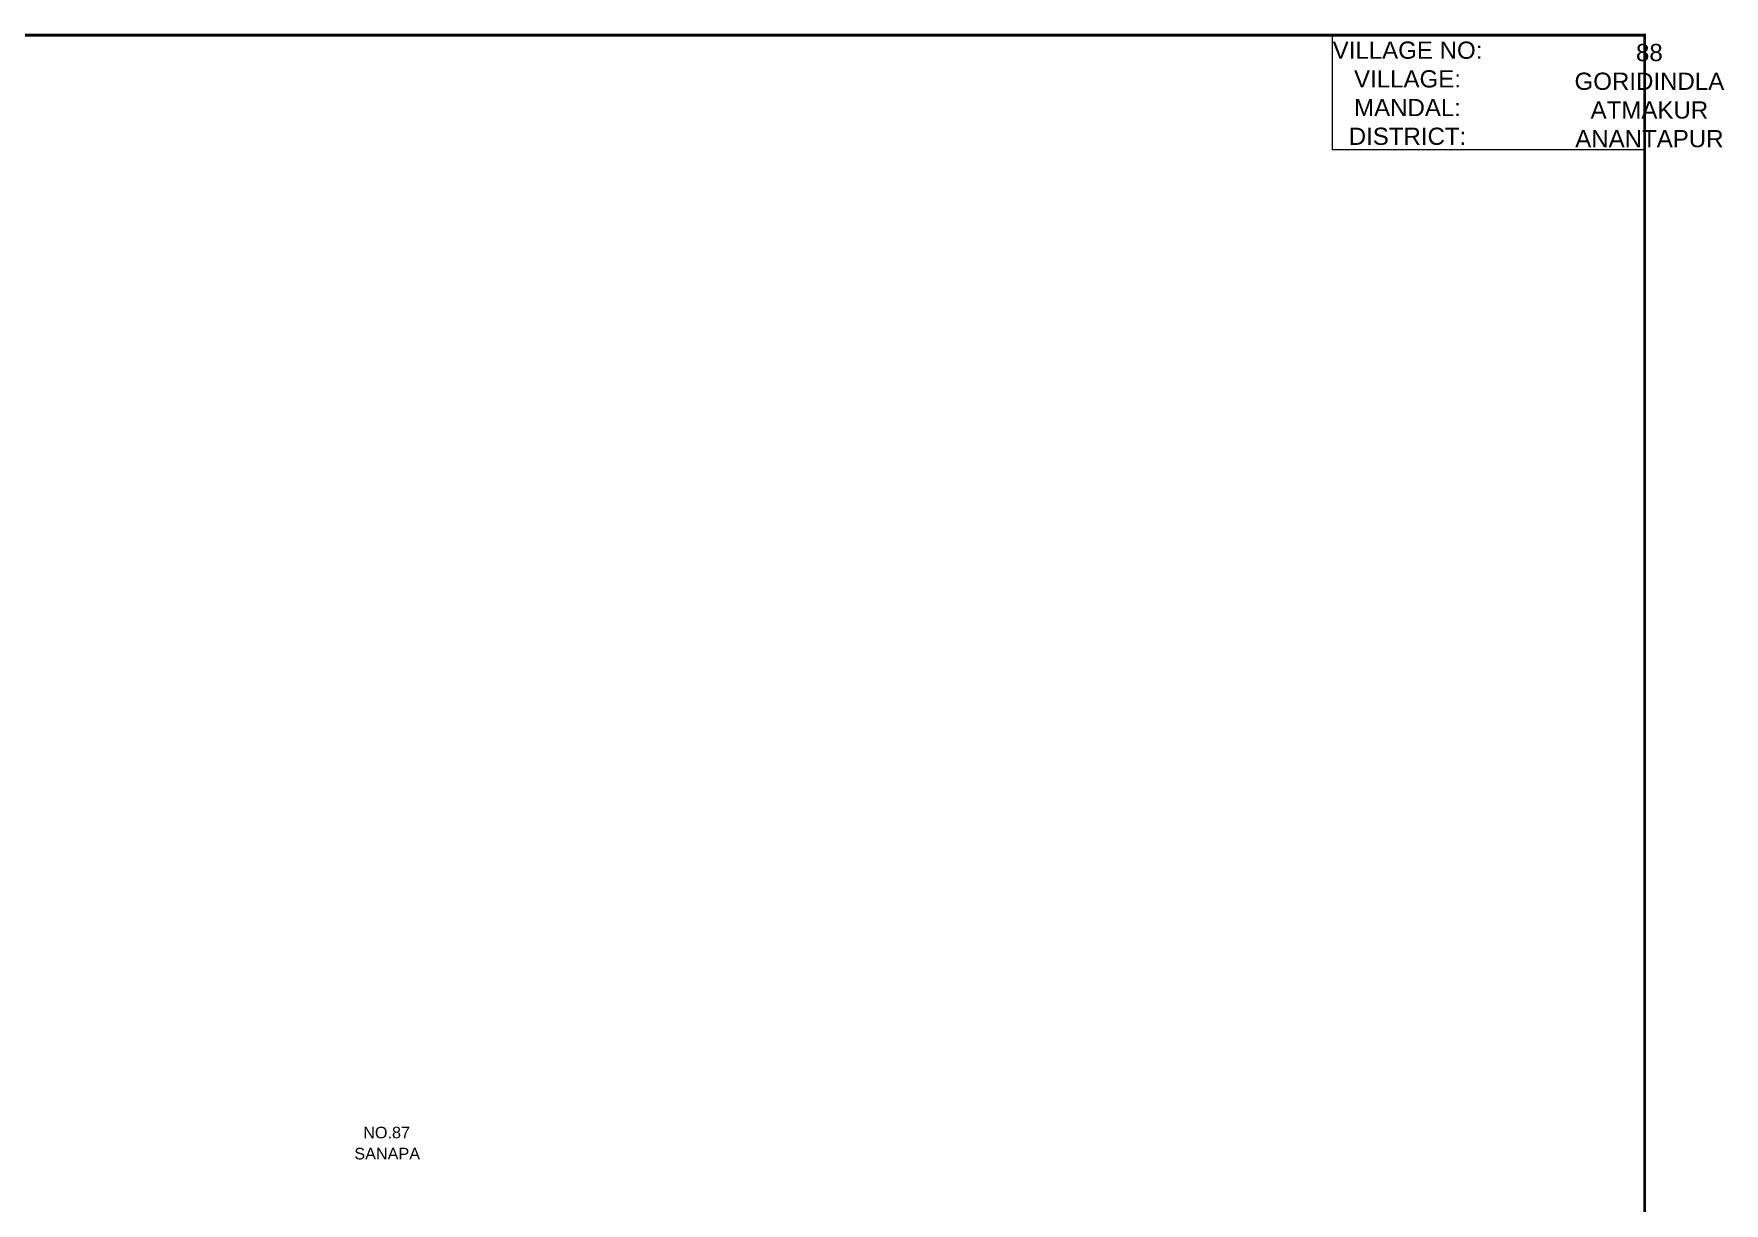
# Model space of a CAD drawing. Header units: feet. Extents: x 751091 to 766702, y 1607162 to 1618807.
# Drawn here: x 760583 to 766702, y 1614573 to 1618807 of the extents above; entities that cross this region are included whole.
import ezdxf

# ---------------------------------------------------------------- set-up
doc = ezdxf.new("R2010")
doc.units = ezdxf.units.FT
doc.header["$LTSCALE"] = 15
doc.header["$MEASUREMENT"] = 0
doc.layers.add('PLOT', color=7, linetype='Continuous')
doc.layers.add('VILLAGE STONES', color=240, linetype='Continuous')
doc.styles.get("Standard").update_dxf_attribs({"font": 'arial.ttf'})

msp = doc.modelspace()

# ---------------------------------------------------------------- linework, layer by layer
at = {"layer": 'VILLAGE STONES', "color": 5}
for points, const_width in [([(751095.8, 1618802.4), (766414.7, 1618802.4), (766414.7, 1607166.8), (751095.8, 1607166.8)], 10), ([(766414.7, 1618802.4), (765283.3, 1618802.4), (765283.3, 1618387.6), (766414.7, 1618387.6)], 5)]:
    msp.add_lwpolyline(points, close=True, dxfattribs=dict(at, const_width=const_width))

# ---------------------------------------------------------------- texts
at = {"layer": 'PLOT', "color": 1}
for s, p in [('NO.87', (761775.2, 1614808.1)), ('SANAPA', (761743.2, 1614731.7))]:
    msp.add_text(s, height=42, dxfattribs=at).set_placement(p)
at = {"layer": 'VILLAGE STONES', "attachment_point": 2}
for s, insert, char_height, width in [('VILLAGE NO:\\PVILLAGE:\\PMANDAL:\\PDISTRICT:', (765555.9, 1618779.3), 62.335, 535.064), ('88\\PGORIDINDLA\\PATMAKUR\\PANANTAPUR ', (766431.5, 1618770.7), 62.34, 1191.736)]:
    msp.add_mtext(s, dxfattribs=dict(at, insert=insert, char_height=char_height, width=width))

doc.saveas('drawing.dxf')
